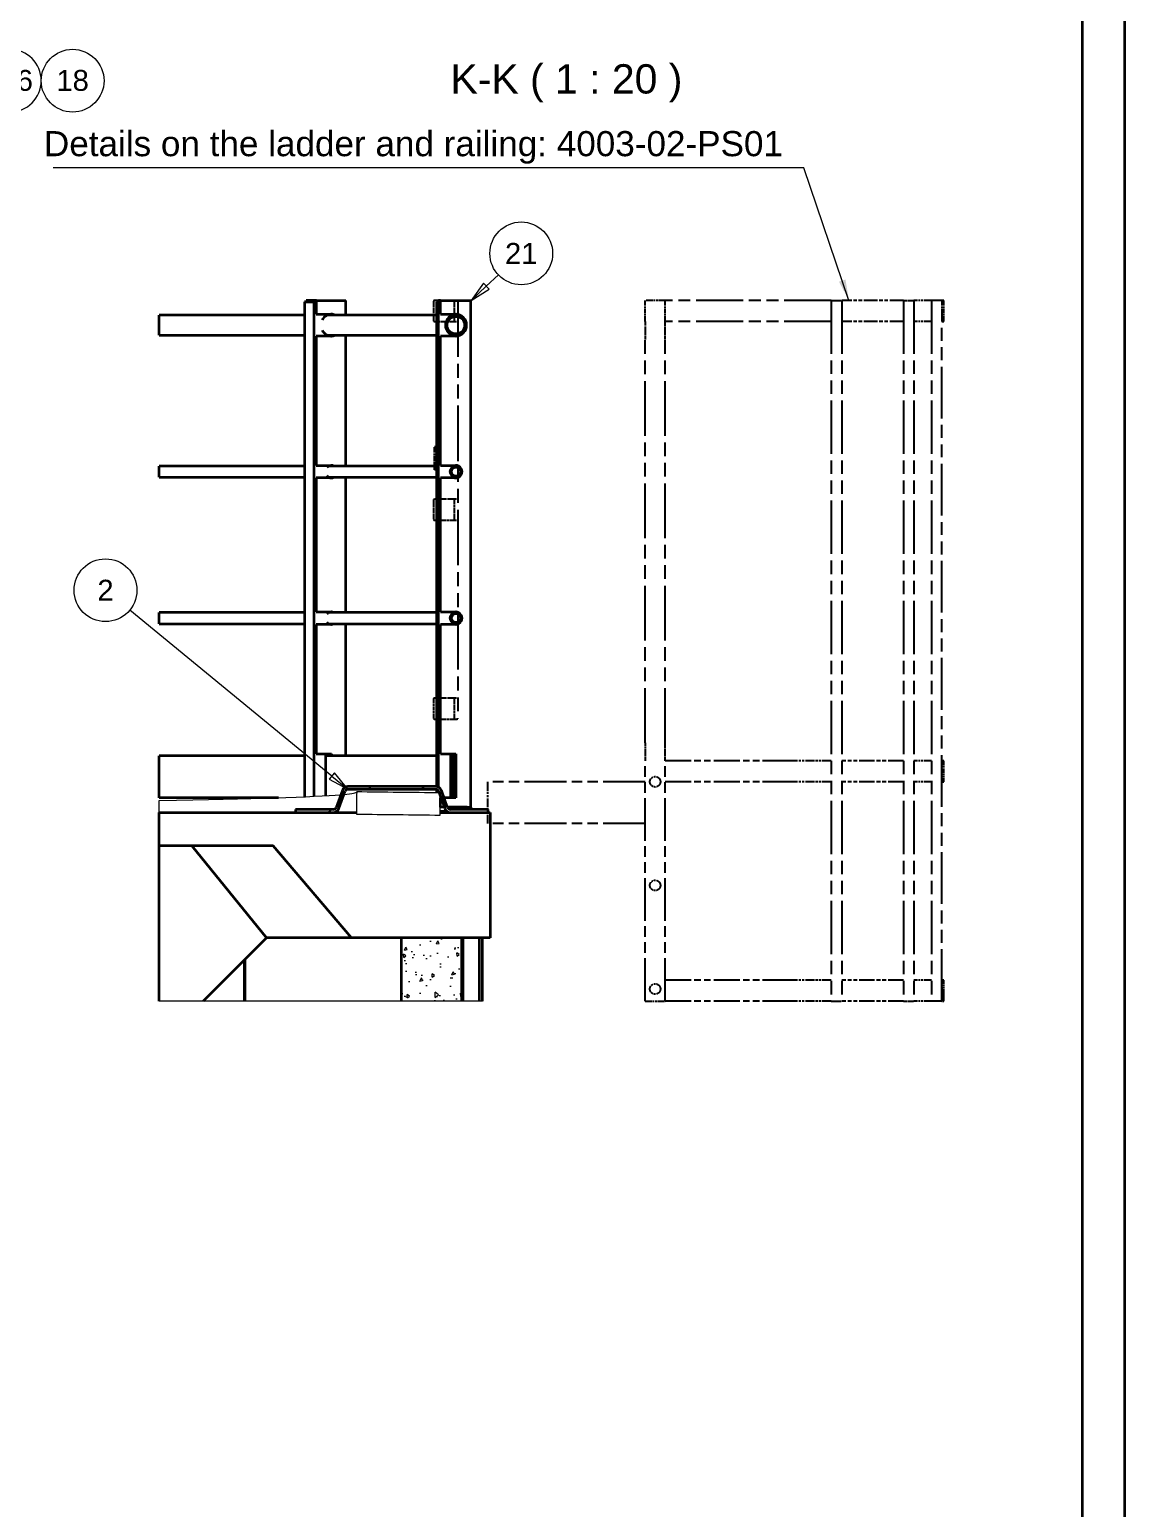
# Model space of a CAD drawing. Header units: millimetres. Extents: x 0 to 42050, y 0 to 29700.
# Drawn here: x 35510 to 42050, y 15171 to 24004 of the extents above; entities that cross this region are included whole.
import ezdxf

# ---------------------------------------------------------------- set-up
doc = ezdxf.new("R2010")
doc.units = ezdxf.units.MM
doc.header["$LTSCALE"] = 50
doc.linetypes.add('DOUBLE_DASH_CHAIN', pattern=[1.2403, 0.6614, -0.0827, 0.1654, -0.0827, 0.1654, -0.0827])
doc.layers.get('0').update_dxf_attribs({"lineweight": 18})
for name, color, linetype, lineweight in [('Border', 7, 'Continuous', 35), ('Hatch', 7, 'Continuous', 18), ('Reference', 7, 'DOUBLE_DASH_CHAIN', 25), ('Symbol', 7, 'Continuous', 18), ('Visible', 7, 'Continuous', 35), ('Visible Narrow', 7, 'Continuous', 18)]:
    doc.layers.add(name, color=color, linetype=linetype, lineweight=lineweight)
doc.layers.add('P_Cable Ducts (CD)', color=30, linetype='Continuous', lineweight=18, true_color=0xff7f00)
doc.styles.add('Label Text', font='arial.ttf')
doc.styles.add('Note Text', font='arial.ttf')
doc.styles.add('Title', font='arial.ttf')
doc.dimstyles.new('Default - Method 2a$7', dxfattribs={"dimscale": 50, "dimtxt": 3, "dimasz": 2.5, "dimexe": 3, "dimexo": 0.5, "dimgap": 0.7, "dimtad": 0, "dimtoh": 1, "dimdec": 1, "dimrnd": 1e-08, "dimtxsty": 'Title', "dimcen": 0.09, "dimdle": 10, "dimclrd": 256, "dimclre": 256, "dimclrt": 7, "dimazin": 2, "dimtfac": 0.833333, "dimtdec": 1, "dimtmove": 0, "dimatfit": 3, "dimfxl": 1, "dimtolj": 1, "dimlwd": -1, "dimlwe": -1, "dimarcsym": 0})

# ---------------------------------------------------------------- blocks, each defined once
blk = doc.blocks.new('Borders Bigadan Border')
at = {"layer": 'Border'}
for p, q in [((841, 594), (841, 0)), ((836, 5), (836, 589))]:
    blk.add_line(p, q, dxfattribs=at)
blk = doc.blocks.new('Balloon34')
at = {"layer": 'Symbol'}
for p, q in [((764.76, 449.43), (766.21, 450.79)), ((764.42, 449.8), (762.94, 447.73)), ((764.76, 449.43), (762.94, 447.73)), ((762.94, 447.73), (765.1, 449.07)), ((765.1, 449.07), (764.42, 449.8))]:
    blk.add_line(p, q, dxfattribs=at)
at = {"layer": 'Symbol', "flags": 128}
blk.add_lwpolyline([(764.42, 449.8), (762.94, 447.73), (765.1, 449.07), (764.42, 449.8)], dxfattribs=at)
at = {"layer": 'Symbol'}
blk.add_circle((768.94, 453.35), 3.75, dxfattribs=at)
blk.add_solid([(764.42, 449.8), (762.94, 447.73), (765.1, 449.07), (764.42, 449.8)], dxfattribs=at)
at = {"layer": 'Symbol', "insert": (768.94, 453.35), "char_height": 2.5, "attachment_point": 5, "style": 'Note Text'}
blk.add_mtext('21', dxfattribs=at)
blk = doc.blocks.new('Balloon35')
at = {"layer": 'Symbol'}
for p, q in [((746.3, 390.91), (722.17, 410.73)), ((746.61, 391.3), (745.98, 390.53)), ((745.98, 390.53), (748.23, 389.33)), ((746.3, 390.91), (748.23, 389.33)), ((748.23, 389.33), (746.61, 391.3))]:
    blk.add_line(p, q, dxfattribs=at)
at = {"layer": 'Symbol', "flags": 128}
blk.add_lwpolyline([(745.98, 390.53), (748.23, 389.33), (746.61, 391.3), (745.98, 390.53)], dxfattribs=at)
at = {"layer": 'Symbol'}
blk.add_circle((719.27, 413.11), 3.75, dxfattribs=at)
blk.add_solid([(745.98, 390.53), (748.23, 389.33), (746.61, 391.3), (745.98, 390.53)], dxfattribs=at)
at = {"layer": 'Symbol', "insert": (719.27, 413.11), "char_height": 2.5, "attachment_point": 5, "style": 'Note Text'}
blk.add_mtext('2', dxfattribs=at)
blk = doc.blocks.new('Balloon44')
at = {"layer": 'Symbol'}
for p, q in [((692.98, 477.73), (707.84, 477.73)), ((683.48, 451.83), (691.51, 470.54)), ((692.98, 470.23), (707.84, 470.23)), ((683.02, 452.02), (682.5, 449.53)), ((683.48, 451.83), (682.5, 449.53)), ((682.5, 449.53), (683.94, 451.63)), ((683.94, 451.63), (683.02, 452.02))]:
    blk.add_line(p, q, dxfattribs=at)
at = {"layer": 'Symbol', "flags": 128}
blk.add_lwpolyline([(683.02, 452.02), (682.5, 449.53), (683.94, 451.63), (683.02, 452.02)], dxfattribs=at)
at = {"layer": 'Symbol'}
blk.add_circle((715.34, 473.98), 3.75, dxfattribs=at)
for centre, start, end in [((692.98, 473.98), 90, 270), ((707.84, 473.98), 270, 90)]:
    blk.add_arc(centre, 3.75, start, end, dxfattribs=at)
blk.add_solid([(683.02, 452.02), (682.5, 449.53), (683.94, 451.63), (683.02, 452.02)], dxfattribs=at)
at = {"layer": 'Symbol', "char_height": 2.5, "attachment_point": 5, "style": 'Note Text'}
for s, insert in [('IS1.C2.CV06', (700.41, 474)), ('18', (715.34, 474))]:
    blk.add_mtext(s, dxfattribs=dict(at, insert=insert))

msp = doc.modelspace()

# ---------------------------------------------------------------- hatches: boundary and pattern name
at = {"layer": 'Hatch'}
h = msp.add_hatch(dxfattribs=at)
h.set_pattern_fill('ANSI31', color=256, scale=1270, angle=-14.999978, style=0)
h.set_pattern_definition([(30.00002, (0, 0), (-79.37505, 137.4815), [])])
edge = h.paths.add_edge_path()
edge.add_ellipse((38023.78, 19363.82), major_axis=(-17.5, 0), ratio=1, start_angle=20, end_angle=90)
edge.add_line((38023.78, 19346.32), (38249.28, 19346.32))
edge.add_line((38249.28, 19346.32), (38249.28, 19328.82))
edge.add_line((38249.28, 19328.82), (38023.78, 19328.82))
edge.add_ellipse((38023.78, 19363.82), major_axis=(11.97, -32.89), ratio=1, start_angle=270, end_angle=340, ccw=False)
edge.add_line((37990.9, 19351.85), (37963.7, 19426.55))
edge.add_line((37963.7, 19426.55), (37956.92, 19445.19))
edge.add_line((37956.92, 19445.19), (37953.42, 19454.8))
edge.add_ellipse((37936.98, 19448.82), major_axis=(17.5, 0), ratio=1, start_angle=20, end_angle=90)
edge.add_line((37936.98, 19466.32), (37411.48, 19466.32))
edge.add_ellipse((37411.48, 19448.82), major_axis=(5.99, 16.44), ratio=1, start_angle=20, end_angle=90)
edge.add_line((37395.04, 19454.8), (37357.57, 19351.85))
edge.add_ellipse((37324.68, 19363.82), major_axis=(0, -35), ratio=1, start_angle=0, end_angle=70, ccw=False)
edge.add_line((37324.68, 19328.82), (37099.19, 19328.82))
edge.add_line((37099.19, 19328.82), (37099.19, 19346.32))
edge.add_line((37099.19, 19346.32), (37324.68, 19346.32))
edge.add_ellipse((37324.68, 19363.82), major_axis=(16.44, -5.99), ratio=1, start_angle=290, end_angle=360)
edge.add_line((37341.12, 19357.83), (37378.6, 19460.79))
edge.add_ellipse((37411.48, 19448.82), major_axis=(-35, 0), ratio=1, start_angle=270, end_angle=340, ccw=False)
edge.add_line((37411.48, 19483.82), (37936.98, 19483.82))
edge.add_ellipse((37936.98, 19448.82), major_axis=(-11.97, 32.89), ratio=1, start_angle=270, end_angle=340, ccw=False)
edge.add_line((37969.87, 19460.79), (38007.34, 19357.83))
h = msp.add_hatch(dxfattribs=at)
h.set_pattern_fill('AR-CONC', color=256, scale=26.916384, angle=45, style=0)
h.set_pattern_definition([(95, (0, 0), (148.45785, 124.57093), [20.1873, -222.0602]), (40, (0, 0), (-169.5711, 116.7547), [16.1498, -177.6481]), (145.45144, (12.37, 10.38), (-21.11326, 241.3256), [17.1566, -188.7221]), (91.1842, (-38.07, 38.07), (234.6283, 171.6226), [30.281, -333.0903]), (141.6356, (-18.5, 52.37), (-7.5097, 363.2936), [25.7348, -283.0833]), (36.1842, (-38.07, 38.07), (-7.5097, 363.2936), [24.2247, -266.4722]), (66, (-9.52, 47.58), (190.23735, 36.9784), [20.1873, -222.0602]), (11, (-9.52, 47.58), (-91.7064, 184.3257), [16.1498, -177.6481]), (116.45144, (6.34, 50.66), (98.5309, 221.3041), [17.15655, -188.7221]), (82.5, (0, 0), (-61.04452, 65.67324), [0, -175.49482, 0, -180.33977, 0, -178.32105]), (52.5, (0, 0), (-24.99804, 125.13681), [0, -102.8206, 0, -171.45737, 0, -67.96387]), (12.5, (-42.44, -42.44), (105.89395, 97.30832), [0, -67.29096, 0, -209.9478, 0, -278.58458]), (2.5, (-61.48, -61.48), (91.94367, 130.04915), [0, -87.47825, 0, -139.42687, 0, -197.83542])])
h.paths.add_polyline_path([(38092.14, 18201.94), (37729.42, 18201.94), (37729.42, 18578.82), (38092.14, 18578.82)])

# ---------------------------------------------------------------- linework, layer by layer
at = {"layer": 'P_Cable Ducts (CD)'}
msp.add_line((36283.99, 19328.82), (36283.99, 19400.4), dxfattribs=at)
for centre, major_axis, start_param, end_param in [((17871.85, 19630.18), (19592.12, -179.18), 5.934438, 6.1847278), ((17871.85, 19630.18), (19592.12, -179.18), 6.1952754, 6.282421), ((17870.64, 19497.69), (19591.82, -179.18), 6.2813381, 6.282359), ((17870.63, 19496.51), (20091.75, -183.75), 6.2813836, 6.282379)]:
    msp.add_ellipse(centre, major_axis=major_axis, ratio=0.0091688, start_param=start_param, end_param=end_param, dxfattribs=at)
for points, knots in [([(37463.96, 19450.86), (37463.71, 19428.78), (37463.46, 19406.69), (37462.96, 19362.53), (37462.71, 19340.45), (37462.46, 19318.36)], [-5.300221, -5.300221, -5.300221, -5.300221, -2.6501105, -2.6501105, 0, 0, 0, 0]), ([(37963.92, 19445.11), (37879.96, 19446.07), (37795.95, 19447.04), (37629.34, 19448.95), (37546.62, 19449.91), (37463.96, 19450.86)], [-19.9952717, -19.9952717, -19.9952717, -19.9952717, -9.9197274, -9.9197274, 0, 0, 0, 0]), ([(37962.38, 19312.61), (37962.63, 19334.7), (37962.89, 19356.78), (37963.4, 19400.94), (37963.66, 19423.03), (37963.92, 19445.11)], [-5.3002248, -5.3002248, -5.3002248, -5.3002248, -2.6501124, -2.6501124, 0, 0, 0, 0]), ([(37462.46, 19318.36), (37545.12, 19317.41), (37627.84, 19316.46), (37794.44, 19314.54), (37878.43, 19313.58), (37962.38, 19312.61)], [-19.9934684, -19.9934684, -19.9934684, -19.9934684, -10.0735772, -10.0735772, 0, 0, 0, 0])]:
    msp.add_open_spline(points, degree=3, knots=knots, dxfattribs=at)
at = {"layer": 'Reference', "color": 9, "ltscale": 0.729975, "true_color": 0xc0c0c0}
for p, q in [((37922.61, 22381.32), (37922.61, 22266.32)), ((38047.65, 22266.32), (38047.65, 22381.32)), ((37922.61, 21193.82), (37922.61, 21078.82)), ((38047.65, 21078.82), (38047.65, 21193.82)), ((37922.61, 20006.32), (37922.61, 19891.32)), ((38047.65, 19891.32), (38047.65, 20006.32))]:
    msp.add_line(p, q, dxfattribs=at)
at = {"layer": 'Reference', "color": 9, "ltscale": 0.730212, "true_color": 0xc0c0c0}
for p, q in [((38042.65, 22386.32), (37927.61, 22386.32)), ((37927.61, 22261.32), (38042.65, 22261.32)), ((38042.65, 21198.82), (37927.61, 21198.82)), ((37927.61, 21073.82), (38042.65, 21073.82)), ((38042.65, 20011.32), (37927.61, 20011.32)), ((37927.61, 19886.32), (38042.65, 19886.32))]:
    msp.add_line(p, q, dxfattribs=at)
at = {"layer": 'Reference', "color": 9, "ltscale": 5.168618, "true_color": 0xc0c0c0}
for p, q in [((38063.39, 22386.32), (38042.65, 22386.32)), ((38042.65, 19886.32), (38063.39, 19886.32))]:
    msp.add_line(p, q, dxfattribs=at)
at = {"layer": 'Reference', "color": 9, "ltscale": 10.038921, "true_color": 0xc0c0c0}
msp.add_line((38068.27, 22381.44), (38068.27, 19891.19), dxfattribs=at)
at = {"layer": 'Reference', "color": 9, "ltscale": 1.19656, "true_color": 0xc0c0c0}
for p, q in [((39306.79, 22386.32), (39186.79, 22386.32)), ((39186.79, 18201.94), (39306.79, 18201.94))]:
    msp.add_line(p, q, dxfattribs=at)
at = {"layer": 'Reference', "color": 9, "ltscale": 0.79346, "true_color": 0xc0c0c0}
for p, q in [((39186.79, 22261.32), (39186.79, 22386.32)), ((39306.79, 22261.32), (39306.79, 22386.32)), ((40959.29, 22386.32), (40959.29, 22261.32)), ((40971.79, 22261.32), (40971.79, 22386.32)), ((40959.36, 19636.32), (40959.36, 19511.32)), ((40971.86, 19511.32), (40971.86, 19636.32)), ((40959.36, 18326.94), (40959.36, 18201.94)), ((40971.86, 18201.94), (40971.86, 18326.94))]:
    msp.add_line(p, q, dxfattribs=at)
at = {"layer": 'Reference', "color": 9, "ltscale": 8.500576, "true_color": 0xc0c0c0}
for p, q in [((40299.21, 22386.32), (39306.79, 22386.32)), ((40299.21, 22261.32), (39306.79, 22261.32))]:
    msp.add_line(p, q, dxfattribs=at)
at = {"layer": 'Reference', "color": 9, "ltscale": 0.62316, "true_color": 0xc0c0c0}
for p, q in [((40299.21, 22386.32), (40361.71, 22386.32)), ((40730.18, 22386.32), (40792.68, 22386.32)), ((40299.21, 18201.94), (40361.71, 18201.94)), ((40730.18, 18201.94), (40792.68, 18201.94))]:
    msp.add_line(p, q, dxfattribs=at)
at = {"layer": 'Reference', "color": 9, "ltscale": 9.639085, "true_color": 0xc0c0c0}
for p, q in [((40299.21, 22386.32), (40299.21, 18201.94)), ((40361.71, 22386.32), (40361.71, 18201.94)), ((40730.18, 22386.32), (40730.18, 18201.94)), ((40792.68, 22386.32), (40792.68, 18201.94)), ((40896.79, 22386.32), (40896.79, 18201.94))]:
    msp.add_line(p, q, dxfattribs=at)
at = {"layer": 'Reference', "color": 9, "ltscale": 0.288734, "true_color": 0xc0c0c0}
for p, q in [((40404.54, 22386.32), (40361.71, 22386.32)), ((40404.54, 22261.32), (40361.71, 22261.32))]:
    msp.add_line(p, q, dxfattribs=at)
at = {"layer": 'Reference', "color": 9, "ltscale": 2.492157, "true_color": 0xc0c0c0}
for p, q in [((40730.18, 22386.32), (40404.54, 22386.32)), ((40730.18, 22261.32), (40404.54, 22261.32))]:
    msp.add_line(p, q, dxfattribs=at)
at = {"layer": 'Reference', "color": 9, "ltscale": 1.344787, "true_color": 0xc0c0c0}
for p, q in [((40896.79, 22386.32), (40792.68, 22386.32)), ((40896.79, 22261.32), (40792.68, 22261.32))]:
    msp.add_line(p, q, dxfattribs=at)
at = {"layer": 'Reference', "color": 9, "ltscale": 0.39668, "true_color": 0xc0c0c0}
for p, q in [((40959.29, 22386.32), (40896.79, 22386.32)), ((40959.29, 18201.94), (40896.79, 18201.94))]:
    msp.add_line(p, q, dxfattribs=at)
at = {"layer": 'Reference', "color": 9, "ltscale": 0.079256, "true_color": 0xc0c0c0}
for p, q in [((40971.79, 22386.32), (40959.29, 22386.32)), ((40959.29, 22261.32), (40971.79, 22261.32)), ((40971.86, 19636.32), (40959.36, 19636.32)), ((40959.36, 19511.32), (40971.86, 19511.32)), ((40971.86, 18326.94), (40959.36, 18326.94)), ((40959.36, 18201.94), (40971.86, 18201.94))]:
    msp.add_line(p, q, dxfattribs=at)
at = {"layer": 'Reference', "color": 9, "ltscale": 4.184604, "true_color": 0xc0c0c0}
for p, q in [((38042.65, 22261.32), (38059.44, 22261.32)), ((38059.44, 21198.82), (38042.65, 21198.82)), ((38042.65, 21073.82), (38059.44, 21073.82)), ((38059.44, 20011.32), (38042.65, 20011.32))]:
    msp.add_line(p, q, dxfattribs=at)
at = {"layer": 'Reference', "color": 9, "ltscale": 0.692411, "true_color": 0xc0c0c0}
for p, q in [((39186.79, 22261.32), (39186.79, 22152.79)), ((39306.79, 22152.79), (39306.79, 22261.32)), ((39186.79, 19744.85), (39186.79, 19636.32)), ((39306.79, 19636.32), (39306.79, 19744.85))]:
    msp.add_line(p, q, dxfattribs=at)
at = {"layer": 'Reference', "color": 9, "ltscale": 9.351136, "true_color": 0xc0c0c0}
msp.add_line((40959.29, 18201.94), (40959.29, 22261.32), dxfattribs=at)
at = {"layer": 'Reference', "color": 9, "ltscale": 8.48585, "true_color": 0xc0c0c0}
for p, q in [((37939.74, 21203.82), (37939.74, 22256.32)), ((37939.74, 20016.32), (37939.74, 21068.82))]:
    msp.add_line(p, q, dxfattribs=at)
at = {"layer": 'Reference', "color": 9, "ltscale": 9.856833, "true_color": 0xc0c0c0}
for p, q in [((39186.79, 19744.85), (39186.79, 22152.79)), ((39306.79, 19744.85), (39306.79, 22152.79))]:
    msp.add_line(p, q, dxfattribs=at)
at = {"layer": 'Reference', "color": 9, "ltscale": 0.066064, "true_color": 0xc0c0c0}
for p, q in [((37939.74, 21511.32), (37929.32, 21511.32)), ((37939.74, 21373.82), (37929.32, 21373.82))]:
    msp.add_line(p, q, dxfattribs=at)
at = {"layer": 'Reference', "color": 9, "ltscale": 0.872816, "true_color": 0xc0c0c0}
msp.add_line((37929.32, 21373.82), (37929.32, 21511.32), dxfattribs=at)
at = {"layer": 'Reference', "color": 9, "ltscale": 7.709828, "true_color": 0xc0c0c0}
for p, q in [((39186.79, 18201.94), (39186.79, 19636.32)), ((39306.79, 18201.94), (39306.79, 19636.32))]:
    msp.add_line(p, q, dxfattribs=at)
at = {"layer": 'Reference', "color": 9, "ltscale": 4.702851, "true_color": 0xc0c0c0}
for p, q in [((40044.42, 19636.32), (39306.79, 19636.32)), ((40044.42, 19511.32), (39306.79, 19511.32)), ((40044.42, 18326.94), (39306.79, 18326.94)), ((40044.42, 18201.94), (39306.79, 18201.94))]:
    msp.add_line(p, q, dxfattribs=at)
at = {"layer": 'Reference', "color": 9, "ltscale": 1.626729, "true_color": 0xc0c0c0}
for p, q in [((40299.21, 19636.32), (40044.42, 19636.32)), ((40299.21, 19511.32), (40044.42, 19511.32)), ((40299.21, 18326.94), (40044.42, 18326.94)), ((40299.21, 18201.94), (40044.42, 18201.94))]:
    msp.add_line(p, q, dxfattribs=at)
at = {"layer": 'Reference', "color": 9, "ltscale": 2.778255, "true_color": 0xc0c0c0}
for p, q in [((40730.18, 19636.32), (40361.71, 19636.32)), ((40730.18, 19511.32), (40361.71, 19511.32)), ((40730.18, 18326.94), (40361.71, 18326.94)), ((40730.18, 18201.94), (40361.71, 18201.94))]:
    msp.add_line(p, q, dxfattribs=at)
at = {"layer": 'Reference', "color": 9, "ltscale": 1.344382, "true_color": 0xc0c0c0}
for p, q in [((40896.79, 19636.32), (40792.68, 19636.32)), ((40896.79, 19511.32), (40792.68, 19511.32)), ((40896.79, 18326.94), (40792.68, 18326.94)), ((40896.79, 18201.94), (40792.68, 18201.94))]:
    msp.add_line(p, q, dxfattribs=at)
at = {"layer": 'Reference', "color": 9, "ltscale": 0.071075, "true_color": 0xc0c0c0}
for p, q in [((40959.36, 19636.32), (40959.29, 19636.32)), ((40959.36, 19511.32), (40959.29, 19511.32)), ((40959.36, 18326.94), (40959.29, 18326.94)), ((40959.36, 18201.94), (40959.29, 18201.94))]:
    msp.add_line(p, q, dxfattribs=at)
at = {"layer": 'Reference', "color": 9, "ltscale": 7.578812, "true_color": 0xc0c0c0}
for p, q in [((39186.79, 19511.32), (38246.79, 19511.32)), ((39186.79, 19261.32), (38246.79, 19261.32))]:
    msp.add_line(p, q, dxfattribs=at)
at = {"layer": 'Reference', "color": 9, "ltscale": 1.587019, "true_color": 0xc0c0c0}
msp.add_line((38246.79, 19261.32), (38246.79, 19511.32), dxfattribs=at)
at = {"layer": 'Reference', "color": 9, "ltscale": 1.246421, "true_color": 0xc0c0c0}
for centre in [(39246.79, 19511.32), (39246.79, 18892.57), (39246.79, 18273.82)]:
    msp.add_circle(centre, 31.25, dxfattribs=at)
at = {"layer": 'Reference', "color": 9, "ltscale": 0.049769, "true_color": 0xc0c0c0}
for centre, major_axis, start_param, end_param in [((37927.61, 22381.32), (-5, 0), 4.712389, 6.2831853), ((38042.65, 22381.32), (5, 0), 0, 1.5707963), ((37927.61, 22266.32), (-5, 0), 0, 1.5707963), ((38042.65, 22266.32), (5, 0), 4.712389, 6.2831853), ((37927.61, 21193.82), (-5, 0), 4.712389, 6.2831853), ((38042.65, 21193.82), (5, 0), 0, 1.5707963), ((37927.61, 21078.82), (-5, 0), 0, 1.5707963), ((38042.65, 21078.82), (5, 0), 4.712389, 6.2831853), ((37927.61, 20006.32), (-5, 0), 4.712389, 6.2831853), ((38042.65, 20006.32), (5, 0), 0, 1.5707963), ((37927.61, 19891.32), (-5, 0), 0, 1.5707963), ((38042.65, 19891.32), (5, 0), 4.712389, 6.2831853)]:
    msp.add_ellipse(centre, major_axis=major_axis, ratio=0.9996754, start_param=start_param, end_param=end_param, dxfattribs=at)
at = {"layer": 'Reference', "color": 9, "ltscale": 0.060531, "true_color": 0xc0c0c0}
for centre, major_axis, start_param, end_param in [((38063.27, 22381.32), (3.58, 3.58), 5.485047, 7.0558433), ((38063.27, 19891.32), (3.58, -3.58), 5.5105273, 7.0813236)]:
    msp.add_ellipse(centre, major_axis=major_axis, ratio=0.9748389, start_param=start_param, end_param=end_param, dxfattribs=at)
at = {"layer": 'Reference', "color": 9, "ltscale": 0.03324, "true_color": 0xc0c0c0}
for points, knots in [([(37939.74, 22256.32), (37939.74, 22257.35), (37939.73, 22258.38), (37939.72, 22260.05), (37939.71, 22260.7), (37939.7, 22261.32)], [4.71238898, 4.71238898, 4.71238898, 4.71238898, 5.02654825, 5.02654825, 5.24467235, 5.24467235, 5.24467235, 5.24467235]), ([(37939.7, 21198.82), (37939.71, 21199.03), (37939.71, 21199.25), (37939.71, 21199.71), (37939.72, 21199.94), (37939.72, 21200.42), (37939.72, 21200.66), (37939.73, 21201.16), (37939.73, 21201.41), (37939.73, 21201.91), (37939.73, 21202.16), (37939.74, 21202.88), (37939.74, 21203.35), (37939.74, 21203.82)], [4.18010561, 4.18010561, 4.18010561, 4.18010561, 4.2567862, 4.2567862, 4.33465923, 4.33465923, 4.41349898, 4.41349898, 4.49231024, 4.49231024, 4.57010588, 4.57010588, 4.71238898, 4.71238898, 4.71238898, 4.71238898]), ([(37939.74, 21068.82), (37939.74, 21069.85), (37939.73, 21070.88), (37939.72, 21072.55), (37939.71, 21073.2), (37939.7, 21073.82)], [4.71238898, 4.71238898, 4.71238898, 4.71238898, 5.02654825, 5.02654825, 5.24467235, 5.24467235, 5.24467235, 5.24467235]), ([(37939.7, 20011.32), (37939.71, 20011.53), (37939.71, 20011.75), (37939.71, 20012.21), (37939.72, 20012.44), (37939.72, 20012.92), (37939.72, 20013.16), (37939.73, 20013.66), (37939.73, 20013.91), (37939.73, 20014.41), (37939.73, 20014.66), (37939.74, 20015.38), (37939.74, 20015.85), (37939.74, 20016.32)], [4.18010561, 4.18010561, 4.18010561, 4.18010561, 4.2567862, 4.2567862, 4.33465923, 4.33465923, 4.41349898, 4.41349898, 4.49231024, 4.49231024, 4.57010588, 4.57010588, 4.71238898, 4.71238898, 4.71238898, 4.71238898])]:
    msp.add_open_spline(points, degree=3, knots=knots, dxfattribs=at)
at = {"layer": 'Visible', "color": 9, "true_color": 0xc0c0c0}
for p, q in [((37152.84, 22378.82), (37152.84, 19421.97)), ((37159.09, 22378.82), (37152.84, 22378.82)), ((37159.09, 22378.82), (37202.13, 22378.82)), ((37223.86, 22386.32), (37161.38, 22386.32)), ((37161.38, 22386.32), (37161.38, 22378.82)), ((37202.13, 22378.82), (37208.38, 22378.82)), ((37220.39, 22378.82), (37208.38, 22378.82)), ((37208.38, 22378.82), (37208.38, 19424.43)), ((37221.78, 22378.82), (37220.39, 22378.82)), ((37221.78, 22303.82), (37221.78, 22378.82)), ((37223.86, 22386.32), (37399.18, 22386.32)), ((37223.86, 22303.82), (37223.86, 22386.32)), ((37399.18, 22299.19), (37399.18, 22386.32)), ((37941.6, 22378.82), (37941.6, 19483.51)), ((37942.7, 22378.82), (37941.6, 22378.82)), ((37942.7, 22378.82), (37950.29, 22378.82)), ((37950.29, 22378.82), (37951.39, 22378.82)), ((37963.87, 22378.82), (37951.39, 22378.82)), ((37951.39, 22378.82), (37951.39, 19480.71)), ((37964.48, 22386.32), (37953.48, 22386.32)), ((37953.48, 22386.32), (37953.48, 22378.82)), ((37964.12, 22378.82), (37963.87, 22378.82)), ((37964.12, 22303.82), (37964.12, 22378.82)), ((37964.48, 22386.32), (38146.76, 22386.32)), ((37964.48, 22303.82), (37964.48, 22386.32)), ((38146.76, 19358.82), (38146.76, 22386.32)), ((36283.99, 22178.44), (36283.99, 22299.19)), ((37152.84, 22299.19), (36283.99, 22299.19)), ((37221.78, 22303.82), (37223.86, 22303.82)), ((37223.86, 22303.82), (37311.52, 22303.82)), ((37281.63, 22295.11), (37296.12, 22303.82)), ((37941.6, 22299.19), (37288.43, 22299.19)), ((37331.58, 22299.19), (37331.58, 22299.59)), ((37964.12, 22303.82), (37964.48, 22303.82)), ((37964.48, 22303.82), (38055.62, 22303.82)), ((38027.54, 22295.11), (38042.61, 22303.82)), ((38056.38, 22299.19), (38034.61, 22299.19)), ((36283.99, 22178.44), (37152.84, 22178.44)), ((37223.86, 22173.82), (37221.78, 22173.82)), ((37221.78, 21401.32), (37221.78, 22173.82)), ((37223.86, 21401.32), (37223.86, 22173.82)), ((37311.52, 22173.82), (37223.86, 22173.82)), ((37289.72, 22178.44), (37941.6, 22178.44)), ((37323.04, 22175.38), (37323.04, 22178.44)), ((37331.58, 22178.04), (37331.58, 22178.44)), ((37399.18, 21397.44), (37399.18, 22178.44)), ((37964.48, 22173.82), (37964.12, 22173.82)), ((37964.12, 21401.32), (37964.12, 22173.82)), ((37964.48, 21401.32), (37964.48, 22173.82)), ((38055.62, 22173.82), (37964.48, 22173.82)), ((38035.95, 22178.44), (38056.38, 22178.44)), ((38082.68, 22182.52), (38101.96, 22193.67)), ((38101.49, 22193.18), (38083.05, 22182.52)), ((36283.99, 21330.19), (36283.99, 21397.44)), ((37152.84, 21397.44), (36283.99, 21397.44)), ((37221.78, 21401.32), (37223.86, 21401.32)), ((37223.86, 21401.32), (37311.52, 21401.32)), ((37294.84, 21396.29), (37303.2, 21401.32)), ((37941.6, 21397.44), (37296.75, 21397.44)), ((37964.12, 21401.32), (37964.48, 21401.32)), ((37964.48, 21401.32), (38055.62, 21401.32)), ((38041.28, 21396.29), (38049.97, 21401.32)), ((38056.38, 21397.44), (38043.27, 21397.44)), ((36283.99, 21330.19), (37152.84, 21330.19)), ((37223.86, 21326.32), (37221.78, 21326.32)), ((37221.78, 20526.32), (37221.78, 21326.32)), ((37223.86, 20526.32), (37223.86, 21326.32)), ((37311.52, 21326.32), (37223.86, 21326.32)), ((37296.9, 21330.19), (37941.6, 21330.19)), ((37323.04, 21329.09), (37323.04, 21330.19)), ((37399.18, 20522.44), (37399.18, 21330.19)), ((37964.48, 21326.32), (37964.12, 21326.32)), ((37964.12, 20526.32), (37964.12, 21326.32)), ((37964.48, 20526.32), (37964.48, 21326.32)), ((38055.62, 21326.32), (37964.48, 21326.32)), ((38043.42, 21330.19), (38056.38, 21330.19)), ((38070.39, 21332.22), (38085.11, 21341.18)), ((38070.76, 21332.22), (38070.39, 21332.22)), ((38084.79, 21340.76), (38070.76, 21332.22)), ((36283.99, 20455.19), (36283.99, 20522.44)), ((37152.84, 20522.44), (36283.99, 20522.44)), ((37221.78, 20526.32), (37223.86, 20526.32)), ((37223.86, 20526.32), (37311.52, 20526.32)), ((37294.84, 20521.29), (37303.2, 20526.32)), ((37941.6, 20522.44), (37296.75, 20522.44)), ((37964.12, 20526.32), (37964.48, 20526.32)), ((37964.48, 20526.32), (38055.62, 20526.32)), ((38041.28, 20521.29), (38049.97, 20526.32)), ((38056.38, 20522.44), (38043.27, 20522.44)), ((36283.99, 20455.19), (37152.84, 20455.19)), ((37223.86, 20451.32), (37221.78, 20451.32)), ((37221.78, 19678.82), (37221.78, 20451.32)), ((37311.52, 20451.32), (37223.86, 20451.32)), ((37223.86, 19678.82), (37223.86, 20451.32)), ((37296.9, 20455.19), (37941.6, 20455.19)), ((37323.04, 20454.09), (37323.04, 20455.19)), ((37399.18, 19666.32), (37399.18, 20455.19)), ((37964.48, 20451.32), (37964.12, 20451.32)), ((37964.12, 19678.82), (37964.12, 20451.32)), ((38055.62, 20451.32), (37964.48, 20451.32)), ((37964.48, 19678.82), (37964.48, 20451.32)), ((38043.42, 20455.19), (38056.38, 20455.19)), ((38068.95, 20456.34), (38084.42, 20465.28)), ((38084.09, 20464.88), (38069.32, 20456.34)), ((36283.99, 19416.32), (36283.99, 19666.32)), ((37152.84, 19666.32), (36283.99, 19666.32)), ((37221.78, 19678.82), (37223.86, 19678.82)), ((37223.86, 19678.82), (37312.72, 19678.82)), ((37280.43, 19428.16), (37280.43, 19678.82)), ((37941.6, 19666.32), (37280.43, 19666.32)), ((37310.64, 19666.32), (37310.64, 19678.82)), ((37312.72, 19678.82), (37312.72, 19666.32)), ((37964.12, 19678.82), (37964.48, 19678.82)), ((37964.48, 19678.82), (38056.87, 19678.82)), ((38026.3, 19416.32), (38026.3, 19678.82)), ((38042.64, 19666.32), (38026.3, 19666.32)), ((38042.64, 19666.32), (38055.13, 19666.32)), ((38042.64, 19416.32), (38042.64, 19666.32)), ((38045.87, 19666.32), (38045.87, 19678.82)), ((38046.23, 19678.82), (38046.23, 19666.32)), ((38055.13, 19666.32), (38055.13, 19416.32)), ((38056.5, 19416.32), (38056.5, 19678.82)), ((38056.87, 19678.82), (38056.87, 19416.32)), ((37941.6, 19465.69), (37941.6, 19445.37)), ((37951.39, 19458.75), (37951.39, 19445.25)), ((36997.7, 19416.32), (36283.99, 19416.32)), ((37964.48, 19416.32), (37964.12, 19416.32)), ((37964.12, 19358.82), (37964.12, 19416.32)), ((37964.12, 19358.82), (37964.48, 19358.82)), ((37967.43, 19416.32), (37964.48, 19416.32)), ((37964.48, 19358.82), (37964.48, 19416.32)), ((37988.36, 19358.82), (37964.48, 19358.82)), ((38041.58, 19416.32), (37986.05, 19416.32)), ((38124.29, 19358.82), (38006.98, 19358.82)), ((38042.64, 19416.32), (38041.58, 19416.32)), ((38055.13, 19416.32), (38042.64, 19416.32)), ((38056.87, 19416.32), (38055.13, 19416.32)), ((38124.29, 19358.82), (38146.76, 19358.82)), ((38126.18, 19358.82), (38126.18, 19351.32)), ((38126.18, 19351.32), (38126.18, 19346.32)), ((38129.37, 19346.32), (38129.37, 19358.82)), ((38138.17, 19358.82), (38138.17, 19346.32)), ((38145.66, 19358.82), (38145.66, 19346.32)), ((36283.99, 19128.82), (36283.99, 19328.82)), ((36283.99, 19328.82), (37099.19, 19328.82)), ((37324.68, 19328.82), (37462.55, 19328.82)), ((37962.56, 19328.82), (38023.78, 19328.82)), ((37962.65, 19336.32), (38002.13, 19336.32)), ((38249.28, 19328.82), (38261.78, 19328.82)), ((38261.78, 19328.82), (38261.78, 18578.82)), ((36283.99, 18201.94), (36283.99, 19128.82)), ((36964.99, 19128.82), (36283.99, 19128.82)), ((36479.96, 19128.82), (36925.27, 18578.82)), ((37433.62, 18578.82), (36964.99, 19128.82)), ((36925.27, 18578.82), (36547.83, 18201.94)), ((37433.62, 18578.82), (36925.27, 18578.82)), ((37729.42, 18578.82), (37433.62, 18578.82)), ((37729.42, 18578.82), (37729.42, 18201.94)), ((38092.14, 18578.82), (37729.42, 18578.82)), ((38092.14, 18201.94), (38092.14, 18578.82)), ((38092.14, 18578.82), (38092.3, 18578.82)), ((38261.78, 18578.82), (38092.3, 18578.82)), ((38100.15, 18201.94), (38100.15, 18578.82)), ((38197.4, 18201.94), (38197.4, 18578.82)), ((38215.5, 18201.94), (38215.5, 18578.82)), ((36793.36, 18201.94), (36793.36, 18447.1)), ((36798.18, 18201.94), (36798.18, 18451.92))]:
    msp.add_line(p, q, dxfattribs=at)
at = {"layer": 'Visible'}
for p, q in [((37378.6, 19460.79), (37341.12, 19357.83)), ((37357.57, 19351.85), (37395.04, 19454.8)), ((37936.98, 19483.82), (37411.48, 19483.82)), ((37411.48, 19466.32), (37936.98, 19466.32)), ((37953.42, 19454.8), (37990.9, 19351.85)), ((38007.34, 19357.83), (37969.87, 19460.79)), ((37324.68, 19346.32), (37099.19, 19346.32)), ((37099.19, 19346.32), (37099.19, 19328.82)), ((38249.28, 19346.32), (38023.78, 19346.32)), ((38249.28, 19328.82), (38249.28, 19346.32)), ((37099.19, 19328.82), (37324.68, 19328.82)), ((38023.78, 19328.82), (38249.28, 19328.82))]:
    msp.add_line(p, q, dxfattribs=at)
for centre, radius, start, end in [((37411.48, 19448.82), 35, 90, 160), ((37411.48, 19448.82), 17.5, 90, 160), ((37936.98, 19448.82), 35, 20, 90), ((37936.98, 19448.82), 17.5, 20, 90), ((37324.68, 19363.82), 17.5, 270, 340), ((37324.68, 19363.82), 35, 270, 340), ((38023.78, 19363.82), 35, 200, 270), ((38023.78, 19363.82), 17.5, 200, 270)]:
    msp.add_arc(centre, radius, start, end, dxfattribs=at)
at = {"layer": 'Visible', "color": 9, "true_color": 0xc0c0c0}
for centre, major_axis, ratio, start_param, end_param in [((37312.85, 22238.82), (0, 65), 0.9606684, 0.5235988, 1.0979012), ((37309.44, 22238.82), (0, 65), 0.9606684, 5.903675, 6.2831853), ((37311.52, 22238.82), (0, 65), 0.9606684, 5.903675, 6.2831853), ((38060.01, 22238.82), (0, 65), 0.9988029, 0.5235988, 1.0979012), ((38044.62, 22238.82), (0, 65), 0.9988029, 5.7947664, 6.2831853), ((38044.98, 22238.82), (0, 65), 0.9988029, 5.7841479, 6.2831853), ((38055.26, 22238.82), (0, -65), 0.9988029, 0, 3.1415927), ((38055.62, 22238.82), (0, 65), 0.9988029, 3.1415927, 6.2831853), ((37312.85, 22238.82), (0, -65), 0.9606684, 5.1852841, 6.2558383), ((37309.44, 22238.82), (0, -65), 0.9606684, 0, 0.3795103), ((37311.52, 22238.82), (0, -65), 0.9606684, 0, 0.3795103), ((38060.01, 22238.82), (0, -65), 0.9988029, 5.1852841, 6.2465993), ((38044.62, 22238.82), (0, -65), 0.9988029, 0.1187961, 0.4884189), ((38044.98, 22238.82), (0, -65), 0.9988029, 0.1159511, 0.4990374), ((38050.22, 22238.82), (0, -65), 0.9988029, 0.0754177, 0.5235988), ((38050.59, 22238.82), (0, -65), 0.9988029, 0.0725844, 0.5235988), ((37312.85, 21363.82), (0, 37.5), 0.9606684, 0.5235988, 0.879161), ((37309.44, 21363.82), (0, 37.5), 0.9606684, 5.8245707, 6.2831853), ((37311.52, 21363.82), (0, 37.5), 0.9606684, 5.8245707, 6.2831853), ((38060.01, 21363.82), (0, 37.5), 0.9988029, 0.5235988, 0.879161), ((38044.62, 21363.82), (0, 37.5), 0.9988029, 5.7949659, 6.154288), ((38044.98, 21363.82), (0, 37.5), 0.9988029, 5.7891316, 6.1623972), ((38055.26, 21363.82), (0, -37.5), 0.9988029, 0, 3.1415927), ((38055.62, 21363.82), (0, 37.5), 0.9988029, 3.1415927, 6.2831853), ((37312.85, 21363.82), (0, -37.5), 0.9606684, 5.4040243, 6.2357721), ((37309.44, 21363.82), (0, -37.5), 0.9606684, 0, 0.4586146), ((37311.52, 21363.82), (0, -37.5), 0.9606684, 0, 0.4586146), ((38060.01, 21363.82), (0, -37.5), 0.9988029, 5.4040243, 6.2197411), ((38044.62, 21363.82), (0, -37.5), 0.9988029, 0.2069023, 0.4882194), ((38044.98, 21363.82), (0, -37.5), 0.9988029, 0.2019007, 0.4940537), ((38050.22, 21363.82), (0, -37.5), 0.9988029, 0.1309742, 0.5685795), ((38050.59, 21363.82), (0, -37.5), 0.9988029, 0.126036, 0.5685795), ((37312.85, 20488.82), (0, 37.5), 0.9606684, 0.5235988, 0.879161), ((37309.44, 20488.82), (0, 37.5), 0.9606684, 5.8245707, 6.2831853), ((37311.52, 20488.82), (0, 37.5), 0.9606684, 5.8245707, 6.2831853), ((38060.01, 20488.82), (0, 37.5), 0.9988029, 0.5235988, 0.879161), ((38044.62, 20488.82), (0, 37.5), 0.9988029, 5.7949659, 6.154288), ((38044.98, 20488.82), (0, 37.5), 0.9988029, 5.7891316, 6.1623972), ((38055.26, 20488.82), (0, -37.5), 0.9988029, 0, 3.1415927), ((38055.62, 20488.82), (0, 37.5), 0.9988029, 3.1415927, 6.2831853), ((37312.85, 20488.82), (0, -37.5), 0.9606684, 5.4040243, 6.2357721), ((37309.44, 20488.82), (0, -37.5), 0.9606684, 0, 0.4586146), ((37311.52, 20488.82), (0, -37.5), 0.9606684, 0, 0.4586146), ((38060.01, 20488.82), (0, -37.5), 0.9988029, 5.4040243, 6.2197411), ((38044.62, 20488.82), (0, -37.5), 0.9988029, 0.2069023, 0.4882194), ((38044.98, 20488.82), (0, -37.5), 0.9988029, 0.2019007, 0.4940537), ((38050.22, 20488.82), (0, -37.5), 0.9988029, 0.1309742, 0.5235988), ((38050.59, 20488.82), (0, -37.5), 0.9988029, 0.126036, 0.5235988)]:
    msp.add_ellipse(centre, major_axis=major_axis, ratio=ratio, start_param=start_param, end_param=end_param, dxfattribs=at)
for centre, major_axis in [((38056.38, 22238.82), (0, 60.38)), ((38056.38, 22238.82), (0, 52.25)), ((38056.38, 21363.82), (0, 33.62)), ((38056.38, 21363.82), (0, 27)), ((38056.38, 20488.82), (0, 33.62)), ((38056.38, 20488.82), (0, 27))]:
    msp.add_ellipse(centre, major_axis=major_axis, ratio=0.9991129, dxfattribs=at)
at = {"layer": 'Visible Narrow', "color": 9, "true_color": 0xc0c0c0}
for p, q in [((36547.83, 18201.94), (36283.99, 18201.94)), ((36793.36, 18201.94), (36547.83, 18201.94)), ((36798.18, 18201.94), (36793.36, 18201.94)), ((37729.42, 18201.94), (36798.18, 18201.94)), ((38092.14, 18201.94), (37729.42, 18201.94)), ((38100.15, 18201.94), (38092.14, 18201.94)), ((38197.4, 18201.94), (38100.15, 18201.94)), ((38215.5, 18201.94), (38197.4, 18201.94))]:
    msp.add_line(p, q, dxfattribs=at)

# ---------------------------------------------------------------- block references
at = {"xscale": 50, "yscale": 50, "zscale": 50}
msp.add_blockref('Borders Bigadan Border', (0, 0), dxfattribs=at)
at = {"layer": 'Symbol', "xscale": 50, "yscale": 50, "zscale": 50}
for name in ['Balloon44', 'Balloon34', 'Balloon35']:
    msp.add_blockref(name, (0, 0), dxfattribs=at)

# ---------------------------------------------------------------- texts
at = {"layer": 'Symbol', "insert": (38024.11, 23569.66), "char_height": 175, "attachment_point": 7, "style": 'Label Text'}
msp.add_mtext('K-K ( 1 : 20 )', dxfattribs=at)
at = {"layer": 'Symbol', "color": 7, "insert": (40010.3, 23202.78), "char_height": 150, "width": 4413.7959, "attachment_point": 9, "style": 'Title'}
msp.add_mtext('\\fArial|b0|i0;Details on the ladder and railing: 4003-02-PS01', dxfattribs=at)

# ---------------------------------------------------------------- leaders
at = {"layer": 'Symbol', "annotation_type": 0, "has_hookline": 1, "hookline_direction": 1, "text_width": 4360.44}
msp.add_leader([(40404.54, 22386.32), (40135.3, 23177.78), (40010.3, 23177.78)], dimstyle='Default - Method 2a$7', override={"dimgap": 0, "dimtad": 1}, dxfattribs=at)

doc.saveas('drawing.dxf')
